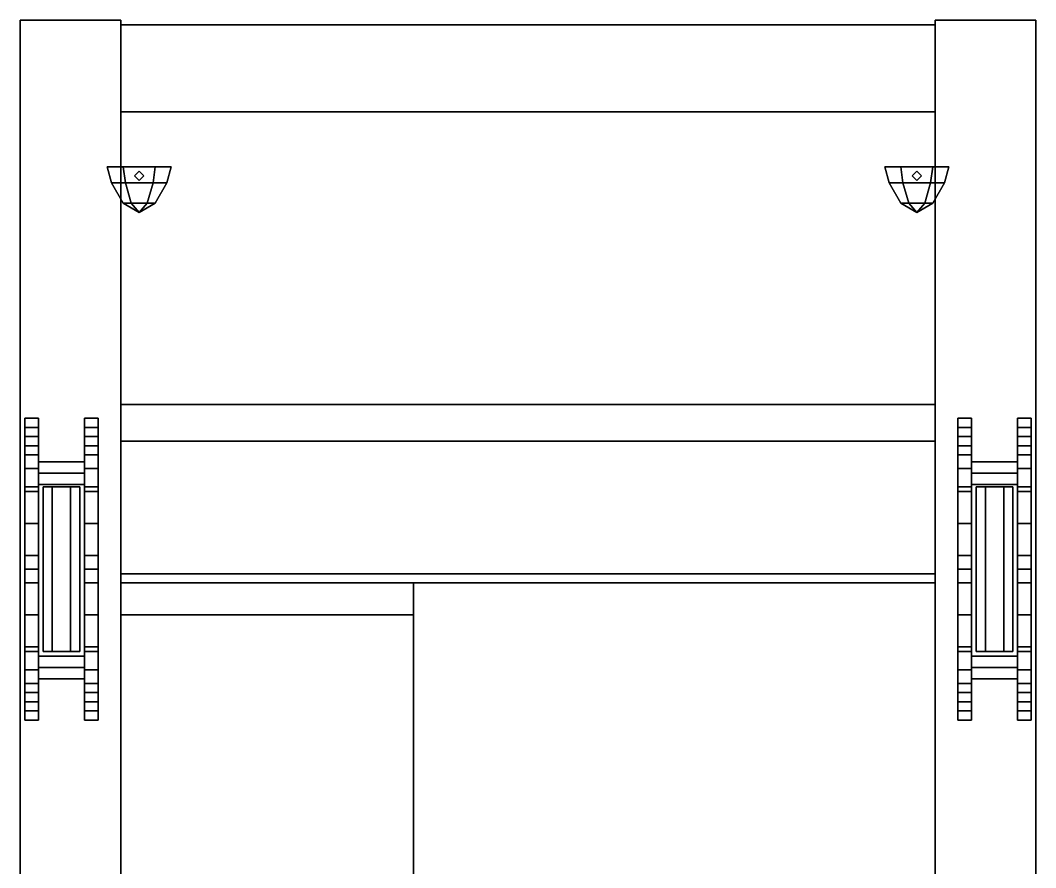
# Model space of a CAD drawing. Extents: x -1.11 to 1.11, y -1.84 to 1.89.
# Drawn here: x -1.11 to 1.11, y 0.037 to 1.89 of the extents above; entities that cross this region are included whole.
import ezdxf

# ---------------------------------------------------------------- set-up
doc = ezdxf.new("R2010")
doc.units = 0
doc.layers.get('0').update_dxf_attribs({"linetype": 'CONTINUOUS'})
doc.layers.add('BOGIE', color=5, linetype='CONTINUOUS')

msp = doc.modelspace()

# ---------------------------------------------------------------- linework, layer by layer
for points in [[(-1.11, 1.89, 1.02), (-1.11, 1.89, 1), (-1.11, -1.65, 0.88), (-1.11, -1.65, 0.9)], [(-0.89, 1.89, 1.02), (-0.89, 1.89, 1), (-1.11, 1.89, 1), (-1.11, 1.89, 1.02)], [(-0.89, -1.65, 0.9), (-0.89, 1.89, 1.02), (-1.11, 1.89, 1.02), (-1.11, -1.65, 0.9)], [(-1.11, -1.65, 0.88), (-1.11, 1.89, 1), (-0.89, 1.89, 1), (-0.89, -1.65, 0.88)], [(-0.89, 0.9819, 0.9692), (-0.89, 1.89, 1), (-0.89, 1.89, 1.02), (-0.89, 0.415, 0.97)], [(0.89, -1.65, 0.88), (0.89, 1.89, 1), (1.11, 1.89, 1), (1.11, -1.65, 0.88)], [(0.89, 1.89, 1.02), (0.89, 1.89, 1), (0.89, 0.9819, 0.9692), (0.89, 0.415, 0.97)], [(1.11, -1.65, 0.9), (1.11, 1.89, 1.02), (0.89, 1.89, 1.02), (0.89, -1.65, 0.9)], [(1.11, 1.89, 1.02), (1.11, 1.89, 1), (0.89, 1.89, 1), (0.89, 1.89, 1.02)], [(1.11, -1.65, 0.88), (1.11, 1.89, 1), (1.11, 1.89, 1.02), (1.11, -1.65, 0.9)], [(-0.89, 1.88, 0.91), (-0.89, 1.69, 0.42), (-0.89, 1.05, 0.32), (-0.89, 0.97, 0.97)], [(0.89, 1.88, 0.91), (0.89, 1.69, 0.42), (-0.89, 1.69, 0.42), (-0.89, 1.88, 0.91)], [(0.89, 0.97, 0.97), (0.89, 1.88, 0.91), (-0.89, 1.88, 0.91), (-0.89, 0.97, 0.97)], [(0.89, 1.05, 0.32), (0.89, 1.69, 0.42), (0.89, 1.88, 0.91), (0.89, 0.97, 0.97)], [(-0.89, 1.05, 0.32), (-0.89, 1.69, 0.42), (0.89, 1.69, 0.42), (0.89, 1.05, 0.32)], [(-0.9106, 1.535, 1.08), (-0.92, 1.57, 1.08), (-0.885, 1.57, 1.0194), (-0.8803, 1.535, 1.0275)], [(-0.8803, 1.535, 1.1325), (-0.885, 1.57, 1.1406), (-0.92, 1.57, 1.08), (-0.9106, 1.535, 1.08)], [(-0.815, 1.57, 1.1406), (-0.78, 1.57, 1.08), (-0.92, 1.57, 1.08), (-0.885, 1.57, 1.1406)], [(-0.78, 1.57, 1.08), (-0.815, 1.57, 1.0194), (-0.885, 1.57, 1.0194), (-0.92, 1.57, 1.08)], [(-0.8803, 1.535, 1.0275), (-0.885, 1.57, 1.0194), (-0.815, 1.57, 1.0194), (-0.8197, 1.535, 1.0275)], [(-0.8197, 1.535, 1.1325), (-0.815, 1.57, 1.1406), (-0.885, 1.57, 1.1406), (-0.8803, 1.535, 1.1325)], [(-0.85, 1.56, 0.93), (-0.86, 1.55, 0.93), (-0.86, 1.55, 1.03), (-0.85, 1.56, 1.03)], [(-0.84, 1.55, 0.93), (-0.85, 1.56, 0.93), (-0.85, 1.56, 1.03), (-0.84, 1.55, 1.03)], [(-0.8197, 1.535, 1.0275), (-0.815, 1.57, 1.0194), (-0.78, 1.57, 1.08), (-0.7894, 1.535, 1.08)], [(-0.7894, 1.535, 1.08), (-0.78, 1.57, 1.08), (-0.815, 1.57, 1.1406), (-0.8197, 1.535, 1.1325)], [(0.885, 1.57, 1.1406), (0.92, 1.57, 1.08), (0.78, 1.57, 1.08), (0.815, 1.57, 1.1406)], [(0.8197, 1.535, 1.1325), (0.815, 1.57, 1.1406), (0.78, 1.57, 1.08), (0.7894, 1.535, 1.08)], [(0.92, 1.57, 1.08), (0.885, 1.57, 1.0194), (0.815, 1.57, 1.0194), (0.78, 1.57, 1.08)], [(0.7894, 1.535, 1.08), (0.78, 1.57, 1.08), (0.815, 1.57, 1.0194), (0.8197, 1.535, 1.0275)], [(0.8803, 1.535, 1.1325), (0.885, 1.57, 1.1406), (0.815, 1.57, 1.1406), (0.8197, 1.535, 1.1325)], [(0.8197, 1.535, 1.0275), (0.815, 1.57, 1.0194), (0.885, 1.57, 1.0194), (0.8803, 1.535, 1.0275)], [(0.85, 1.56, 0.93), (0.84, 1.55, 0.93), (0.84, 1.55, 1.03), (0.85, 1.56, 1.03)], [(0.86, 1.55, 0.93), (0.85, 1.56, 0.93), (0.85, 1.56, 1.03), (0.86, 1.55, 1.03)], [(0.9106, 1.535, 1.08), (0.92, 1.57, 1.08), (0.885, 1.57, 1.1406), (0.8803, 1.535, 1.1325)], [(0.8803, 1.535, 1.0275), (0.885, 1.57, 1.0194), (0.92, 1.57, 1.08), (0.9106, 1.535, 1.08)], [(-0.885, 1.49, 1.08), (-0.9106, 1.535, 1.08), (-0.8803, 1.535, 1.0275), (-0.8675, 1.49, 1.0497)], [(-0.8675, 1.49, 1.1103), (-0.8803, 1.535, 1.1325), (-0.9106, 1.535, 1.08), (-0.885, 1.49, 1.08)], [(-0.8675, 1.49, 1.0497), (-0.8803, 1.535, 1.0275), (-0.8197, 1.535, 1.0275), (-0.8325, 1.49, 1.0497)], [(-0.8325, 1.49, 1.1103), (-0.8197, 1.535, 1.1325), (-0.8803, 1.535, 1.1325), (-0.8675, 1.49, 1.1103)], [(-0.86, 1.55, 0.93), (-0.85, 1.54, 0.93), (-0.85, 1.54, 1.03), (-0.86, 1.55, 1.03)], [(-0.85, 1.54, 0.93), (-0.84, 1.55, 0.93), (-0.84, 1.55, 1.03), (-0.85, 1.54, 1.03)], [(-0.8325, 1.49, 1.0497), (-0.8197, 1.535, 1.0275), (-0.7894, 1.535, 1.08), (-0.815, 1.49, 1.08)], [(-0.815, 1.49, 1.08), (-0.7894, 1.535, 1.08), (-0.8197, 1.535, 1.1325), (-0.8325, 1.49, 1.1103)], [(0.815, 1.49, 1.08), (0.7894, 1.535, 1.08), (0.8197, 1.535, 1.0275), (0.8325, 1.49, 1.0497)], [(0.8325, 1.49, 1.1103), (0.8197, 1.535, 1.1325), (0.7894, 1.535, 1.08), (0.815, 1.49, 1.08)], [(0.8325, 1.49, 1.0497), (0.8197, 1.535, 1.0275), (0.8803, 1.535, 1.0275), (0.8675, 1.49, 1.0497)], [(0.8675, 1.49, 1.1103), (0.8803, 1.535, 1.1325), (0.8197, 1.535, 1.1325), (0.8325, 1.49, 1.1103)], [(0.84, 1.55, 0.93), (0.85, 1.54, 0.93), (0.85, 1.54, 1.03), (0.84, 1.55, 1.03)], [(0.85, 1.54, 0.93), (0.86, 1.55, 0.93), (0.86, 1.55, 1.03), (0.85, 1.54, 1.03)], [(0.8675, 1.49, 1.0497), (0.8803, 1.535, 1.0275), (0.9106, 1.535, 1.08), (0.885, 1.49, 1.08)], [(0.885, 1.49, 1.08), (0.9106, 1.535, 1.08), (0.8803, 1.535, 1.1325), (0.8675, 1.49, 1.1103)], [(-0.85, 1.47, 1.08), (-0.885, 1.49, 1.08), (-0.8675, 1.49, 1.0497), (-0.85, 1.47, 1.08)], [(-0.85, 1.47, 1.08), (-0.8675, 1.49, 1.1103), (-0.885, 1.49, 1.08), (-0.85, 1.47, 1.08)], [(-0.85, 1.47, 1.08), (-0.8675, 1.49, 1.0497), (-0.8325, 1.49, 1.0497), (-0.85, 1.47, 1.08)], [(-0.85, 1.47, 1.08), (-0.8325, 1.49, 1.1103), (-0.8675, 1.49, 1.1103), (-0.85, 1.47, 1.08)], [(-0.85, 1.47, 1.08), (-0.8325, 1.49, 1.0497), (-0.815, 1.49, 1.08), (-0.85, 1.47, 1.08)], [(-0.85, 1.47, 1.08), (-0.815, 1.49, 1.08), (-0.8325, 1.49, 1.1103), (-0.85, 1.47, 1.08)], [(0.85, 1.47, 1.08), (0.815, 1.49, 1.08), (0.8325, 1.49, 1.0497), (0.85, 1.47, 1.08)], [(0.85, 1.47, 1.08), (0.8325, 1.49, 1.1103), (0.815, 1.49, 1.08), (0.85, 1.47, 1.08)], [(0.85, 1.47, 1.08), (0.8325, 1.49, 1.0497), (0.8675, 1.49, 1.0497), (0.85, 1.47, 1.08)], [(0.85, 1.47, 1.08), (0.8675, 1.49, 1.1103), (0.8325, 1.49, 1.1103), (0.85, 1.47, 1.08)], [(0.85, 1.47, 1.08), (0.8675, 1.49, 1.0497), (0.885, 1.49, 1.08), (0.85, 1.47, 1.08)], [(0.85, 1.47, 1.08), (0.885, 1.49, 1.08), (0.8675, 1.49, 1.1103), (0.85, 1.47, 1.08)], [(0.89, 1.05, 0.32), (0.89, -1, 0.32), (-0.89, -1, 0.32), (-0.89, 1.05, 0.32)], [(-0.89, 1.05, 0.32), (-0.89, -1, 0.32), (-0.89, -1.49, 0.97), (-0.89, 0.97, 0.97)], [(0.89, -1.49, 0.97), (0.89, -1, 0.32), (0.89, 1.05, 0.32), (0.89, 0.97, 0.97)], [(-0.89, 0.97, 0.97), (-0.89, 0.68, 0.97), (0.89, 0.68, 0.97), (0.89, 0.97, 0.97)], [(-0.89, 0.68, 0.97), (-0.89, -1.42, 0.97), (-0.89, -0.6, 1.04), (-0.89, 0.66, 1.04)], [(0.89, 0.66, 1.04), (0.89, 0.68, 0.97), (-0.89, 0.68, 0.97), (-0.89, 0.66, 1.04)], [(0.89, -0.6, 1.04), (0.89, -1.42, 0.97), (0.89, 0.68, 0.97), (0.89, 0.66, 1.04)], [(-0.25, 0.59, 1.24), (-0.25, 0.66, 1.04), (-0.89, 0.66, 1.04), (-0.89, 0.59, 1.24)], [(-0.89, 0.66, 1.04), (-0.89, 0, 1.04), (-0.89, 0, 1.24), (-0.89, 0.59, 1.24)], [(-0.25, 0.66, 1.04), (-0.25, 0, 1.04), (0.89, -0.6, 1.04), (0.89, 0.66, 1.04)], [(-0.25, 0, 1.24), (-0.25, 0, 1.04), (-0.25, 0.66, 1.04), (-0.25, 0.59, 1.24)], [(-0.89, 0.59, 1.24), (-0.89, 0, 1.24), (-0.25, 0, 1.24), (-0.25, 0.59, 1.24)]]:
    msp.add_3dface(points)
at = {"layer": 'BOGIE'}
for points in [[(-1.1, 1.02, 0.2), (-1.1, 0.98, 0.17), (-1.1, 1, 0.29), (-1.1, 1.02, 0.23)], [(-1.1, 1.02, 0.23), (-1.1, 1, 0.29), (-1.07, 1, 0.29), (-1.07, 1.02, 0.23)], [(-1.07, 1.02, 0.2), (-1.07, 0.98, 0.17), (-1.1, 0.98, 0.17), (-1.1, 1.02, 0.2)], [(-1.07, 1.02, 0.23), (-1.07, 1.02, 0.2), (-1.1, 1.02, 0.2), (-1.1, 1.02, 0.23)], [(-1.1, 0.98, 0.17), (-1.1, 0.69, 0.2), (-1.1, 0.69, 0.29), (-1.1, 1, 0.29)], [(-1.1, 1, 0.29), (-1.1, 0.72, 0.29), (-1.1, 0.79, 0.33), (-1.1, 0.96, 0.43)], [(-1.07, 0.96, 0.43), (-1.07, 1, 0.29), (-1.1, 1, 0.29), (-1.1, 0.96, 0.43)], [(-1.07, 1, 0.29), (-1.07, 0.98, 0.17), (-1.07, 1.02, 0.2), (-1.07, 1.02, 0.23)], [(-1.07, 0.69, 0.29), (-1.07, 0.69, 0.2), (-1.07, 0.98, 0.17), (-1.07, 1, 0.29)], [(-1.07, 0.79, 0.33), (-1.07, 0.72, 0.29), (-1.07, 1, 0.29), (-1.07, 0.96, 0.43)], [(-0.97, 1.02, 0.2), (-0.97, 0.98, 0.17), (-0.97, 1, 0.29), (-0.97, 1.02, 0.23)], [(-0.97, 1.02, 0.23), (-0.97, 1, 0.29), (-0.94, 1, 0.29), (-0.94, 1.02, 0.23)], [(-0.94, 1.02, 0.2), (-0.94, 0.98, 0.17), (-0.97, 0.98, 0.17), (-0.97, 1.02, 0.2)], [(-0.94, 1.02, 0.23), (-0.94, 1.02, 0.2), (-0.97, 1.02, 0.2), (-0.97, 1.02, 0.23)], [(-0.97, 0.98, 0.17), (-0.97, 0.69, 0.2), (-0.97, 0.69, 0.29), (-0.97, 1, 0.29)], [(-0.97, 1, 0.29), (-0.97, 0.72, 0.29), (-0.97, 0.79, 0.33), (-0.97, 0.96, 0.43)], [(-0.94, 0.96, 0.43), (-0.94, 1, 0.29), (-0.97, 1, 0.29), (-0.97, 0.96, 0.43)], [(-0.94, 1, 0.29), (-0.94, 0.98, 0.17), (-0.94, 1.02, 0.2), (-0.94, 1.02, 0.23)], [(-0.94, 0.69, 0.29), (-0.94, 0.69, 0.2), (-0.94, 0.98, 0.17), (-0.94, 1, 0.29)], [(-0.94, 0.79, 0.33), (-0.94, 0.72, 0.29), (-0.94, 1, 0.29), (-0.94, 0.96, 0.43)], [(0.94, 1.02, 0.23), (0.94, 1, 0.29), (0.97, 1, 0.29), (0.97, 1.02, 0.23)], [(0.94, 1.02, 0.2), (0.94, 0.98, 0.17), (0.94, 1, 0.29), (0.94, 1.02, 0.23)], [(0.97, 1.02, 0.23), (0.97, 1.02, 0.2), (0.94, 1.02, 0.2), (0.94, 1.02, 0.23)], [(0.97, 1.02, 0.2), (0.97, 0.98, 0.17), (0.94, 0.98, 0.17), (0.94, 1.02, 0.2)], [(0.94, 0.98, 0.17), (0.94, 0.69, 0.2), (0.94, 0.69, 0.29), (0.94, 1, 0.29)], [(0.97, 0.96, 0.43), (0.97, 1, 0.29), (0.94, 1, 0.29), (0.94, 0.96, 0.43)], [(0.94, 1, 0.29), (0.94, 0.72, 0.29), (0.94, 0.79, 0.33), (0.94, 0.96, 0.43)], [(0.97, 1, 0.29), (0.97, 0.98, 0.17), (0.97, 1.02, 0.2), (0.97, 1.02, 0.23)], [(0.97, 0.69, 0.29), (0.97, 0.69, 0.2), (0.97, 0.98, 0.17), (0.97, 1, 0.29)], [(0.97, 0.79, 0.33), (0.97, 0.72, 0.29), (0.97, 1, 0.29), (0.97, 0.96, 0.43)], [(1.07, 1.02, 0.23), (1.07, 1, 0.29), (1.1, 1, 0.29), (1.1, 1.02, 0.23)], [(1.07, 1.02, 0.2), (1.07, 0.98, 0.17), (1.07, 1, 0.29), (1.07, 1.02, 0.23)], [(1.1, 1.02, 0.23), (1.1, 1.02, 0.2), (1.07, 1.02, 0.2), (1.07, 1.02, 0.23)], [(1.1, 1.02, 0.2), (1.1, 0.98, 0.17), (1.07, 0.98, 0.17), (1.07, 1.02, 0.2)], [(1.07, 0.98, 0.17), (1.07, 0.69, 0.2), (1.07, 0.69, 0.29), (1.07, 1, 0.29)], [(1.1, 0.96, 0.43), (1.1, 1, 0.29), (1.07, 1, 0.29), (1.07, 0.96, 0.43)], [(1.07, 1, 0.29), (1.07, 0.72, 0.29), (1.07, 0.79, 0.33), (1.07, 0.96, 0.43)], [(1.1, 1, 0.29), (1.1, 0.98, 0.17), (1.1, 1.02, 0.2), (1.1, 1.02, 0.23)], [(1.1, 0.69, 0.29), (1.1, 0.69, 0.2), (1.1, 0.98, 0.17), (1.1, 1, 0.29)], [(1.1, 0.79, 0.33), (1.1, 0.72, 0.29), (1.1, 1, 0.29), (1.1, 0.96, 0.43)], [(-1.07, 0.98, 0.17), (-1.07, 0.69, 0.2), (-1.1, 0.69, 0.2), (-1.1, 0.98, 0.17)], [(-0.94, 0.98, 0.17), (-0.94, 0.69, 0.2), (-0.97, 0.69, 0.2), (-0.97, 0.98, 0.17)], [(0.97, 0.98, 0.17), (0.97, 0.69, 0.2), (0.94, 0.69, 0.2), (0.94, 0.98, 0.17)], [(1.1, 0.98, 0.17), (1.1, 0.69, 0.2), (1.07, 0.69, 0.2), (1.07, 0.98, 0.17)], [(-1.1, 0.96, 0.43), (-1.1, 0.79, 0.33), (-1.1, 0.86, 0.41), (-1.1, 0.94, 0.49)], [(-1.07, 0.94, 0.49), (-1.07, 0.96, 0.43), (-1.1, 0.96, 0.43), (-1.1, 0.94, 0.49)], [(-1.07, 0.86, 0.41), (-1.07, 0.79, 0.33), (-1.07, 0.96, 0.43), (-1.07, 0.94, 0.49)], [(-0.97, 0.96, 0.43), (-0.97, 0.79, 0.33), (-0.97, 0.86, 0.41), (-0.97, 0.94, 0.49)], [(-0.94, 0.94, 0.49), (-0.94, 0.96, 0.43), (-0.97, 0.96, 0.43), (-0.97, 0.94, 0.49)], [(-0.94, 0.86, 0.41), (-0.94, 0.79, 0.33), (-0.94, 0.96, 0.43), (-0.94, 0.94, 0.49)], [(0.97, 0.94, 0.49), (0.97, 0.96, 0.43), (0.94, 0.96, 0.43), (0.94, 0.94, 0.49)], [(0.94, 0.96, 0.43), (0.94, 0.79, 0.33), (0.94, 0.86, 0.41), (0.94, 0.94, 0.49)], [(0.97, 0.86, 0.41), (0.97, 0.79, 0.33), (0.97, 0.96, 0.43), (0.97, 0.94, 0.49)], [(1.1, 0.94, 0.49), (1.1, 0.96, 0.43), (1.07, 0.96, 0.43), (1.07, 0.94, 0.49)], [(1.07, 0.96, 0.43), (1.07, 0.79, 0.33), (1.07, 0.86, 0.41), (1.07, 0.94, 0.49)], [(1.1, 0.86, 0.41), (1.1, 0.79, 0.33), (1.1, 0.96, 0.43), (1.1, 0.94, 0.49)], [(-1.1, 0.94, 0.49), (-1.1, 0.86, 0.41), (-1.1, 0.87, 0.49), (-1.1, 0.91, 0.51)], [(-1.07, 0.91, 0.51), (-1.07, 0.94, 0.49), (-1.1, 0.94, 0.49), (-1.1, 0.91, 0.51)], [(-1.07, 0.87, 0.49), (-1.07, 0.86, 0.41), (-1.07, 0.94, 0.49), (-1.07, 0.91, 0.51)], [(-0.97, 0.94, 0.49), (-0.97, 0.86, 0.41), (-0.97, 0.87, 0.49), (-0.97, 0.91, 0.51)], [(-0.94, 0.91, 0.51), (-0.94, 0.94, 0.49), (-0.97, 0.94, 0.49), (-0.97, 0.91, 0.51)], [(-0.94, 0.87, 0.49), (-0.94, 0.86, 0.41), (-0.94, 0.94, 0.49), (-0.94, 0.91, 0.51)], [(0.94, 0.94, 0.49), (0.94, 0.86, 0.41), (0.94, 0.87, 0.49), (0.94, 0.91, 0.51)], [(0.97, 0.91, 0.51), (0.97, 0.94, 0.49), (0.94, 0.94, 0.49), (0.94, 0.91, 0.51)], [(0.97, 0.87, 0.49), (0.97, 0.86, 0.41), (0.97, 0.94, 0.49), (0.97, 0.91, 0.51)], [(1.07, 0.94, 0.49), (1.07, 0.86, 0.41), (1.07, 0.87, 0.49), (1.07, 0.91, 0.51)], [(1.1, 0.91, 0.51), (1.1, 0.94, 0.49), (1.07, 0.94, 0.49), (1.07, 0.91, 0.51)], [(1.1, 0.87, 0.49), (1.1, 0.86, 0.41), (1.1, 0.94, 0.49), (1.1, 0.91, 0.51)], [(-1.07, 0.9, 0.45), (-1.07, 0.925, 0.475), (-0.97, 0.925, 0.475), (-0.97, 0.9, 0.45)], [(-1.07, 0.925, 0.475), (-1.07, 0.9, 0.5), (-0.97, 0.9, 0.5), (-0.97, 0.925, 0.475)], [(0.97, 0.925, 0.475), (0.97, 0.9, 0.5), (1.07, 0.9, 0.5), (1.07, 0.925, 0.475)], [(0.97, 0.9, 0.45), (0.97, 0.925, 0.475), (1.07, 0.925, 0.475), (1.07, 0.9, 0.45)], [(-1.1, 0.91, 0.51), (-1.1, 0.87, 0.49), (-1.07, 0.87, 0.49), (-1.07, 0.91, 0.51)], [(-1.07, 0.875, 0.475), (-1.07, 0.9, 0.45), (-0.97, 0.9, 0.45), (-0.97, 0.875, 0.475)], [(-1.07, 0.9, 0.5), (-1.07, 0.875, 0.475), (-0.97, 0.875, 0.475), (-0.97, 0.9, 0.5)], [(-0.97, 0.91, 0.51), (-0.97, 0.87, 0.49), (-0.94, 0.87, 0.49), (-0.94, 0.91, 0.51)], [(0.94, 0.91, 0.51), (0.94, 0.87, 0.49), (0.97, 0.87, 0.49), (0.97, 0.91, 0.51)], [(0.97, 0.9, 0.5), (0.97, 0.875, 0.475), (1.07, 0.875, 0.475), (1.07, 0.9, 0.5)], [(0.97, 0.875, 0.475), (0.97, 0.9, 0.45), (1.07, 0.9, 0.45), (1.07, 0.875, 0.475)], [(1.07, 0.91, 0.51), (1.07, 0.87, 0.49), (1.1, 0.87, 0.49), (1.1, 0.91, 0.51)], [(-1.1, 0.87, 0.49), (-1.1, 0.86, 0.41), (-1.07, 0.86, 0.41), (-1.07, 0.87, 0.49)], [(-1.06, 0.87, 0.47), (-0.98, 0.87, 0.47), (-1, 0.87, 0.4354), (-1.04, 0.87, 0.4354)], [(-1.04, 0.51, 0.4354), (-1.06, 0.51, 0.47), (-1.06, 0.87, 0.47), (-1.04, 0.87, 0.4354)], [(-1.04, 0.87, 0.5046), (-1, 0.87, 0.5046), (-0.98, 0.87, 0.47), (-1.06, 0.87, 0.47)], [(-1.06, 0.51, 0.47), (-1.04, 0.51, 0.5046), (-1.04, 0.87, 0.5046), (-1.06, 0.87, 0.47)], [(-1, 0.51, 0.4354), (-1.04, 0.51, 0.4354), (-1.04, 0.87, 0.4354), (-1, 0.87, 0.4354)], [(-1.04, 0.51, 0.5046), (-1, 0.51, 0.5046), (-1, 0.87, 0.5046), (-1.04, 0.87, 0.5046)], [(-0.98, 0.51, 0.47), (-1, 0.51, 0.4354), (-1, 0.87, 0.4354), (-0.98, 0.87, 0.47)], [(-1, 0.51, 0.5046), (-0.98, 0.51, 0.47), (-0.98, 0.87, 0.47), (-1, 0.87, 0.5046)], [(-0.97, 0.87, 0.49), (-0.97, 0.86, 0.41), (-0.94, 0.86, 0.41), (-0.94, 0.87, 0.49)], [(0.94, 0.87, 0.49), (0.94, 0.86, 0.41), (0.97, 0.86, 0.41), (0.97, 0.87, 0.49)], [(1, 0.51, 0.4354), (0.98, 0.51, 0.47), (0.98, 0.87, 0.47), (1, 0.87, 0.4354)], [(0.98, 0.87, 0.47), (1.06, 0.87, 0.47), (1.04, 0.87, 0.4354), (1, 0.87, 0.4354)], [(0.98, 0.51, 0.47), (1, 0.51, 0.5046), (1, 0.87, 0.5046), (0.98, 0.87, 0.47)], [(1, 0.87, 0.5046), (1.04, 0.87, 0.5046), (1.06, 0.87, 0.47), (0.98, 0.87, 0.47)], [(1.04, 0.51, 0.4354), (1, 0.51, 0.4354), (1, 0.87, 0.4354), (1.04, 0.87, 0.4354)], [(1, 0.51, 0.5046), (1.04, 0.51, 0.5046), (1.04, 0.87, 0.5046), (1, 0.87, 0.5046)], [(1.06, 0.51, 0.47), (1.04, 0.51, 0.4354), (1.04, 0.87, 0.4354), (1.06, 0.87, 0.47)], [(1.04, 0.51, 0.5046), (1.06, 0.51, 0.47), (1.06, 0.87, 0.47), (1.04, 0.87, 0.5046)], [(1.07, 0.87, 0.49), (1.07, 0.86, 0.41), (1.1, 0.86, 0.41), (1.1, 0.87, 0.49)], [(-1.1, 0.86, 0.41), (-1.1, 0.79, 0.33), (-1.07, 0.79, 0.33), (-1.07, 0.86, 0.41)], [(-0.97, 0.86, 0.41), (-0.97, 0.79, 0.33), (-0.94, 0.79, 0.33), (-0.94, 0.86, 0.41)], [(0.94, 0.86, 0.41), (0.94, 0.79, 0.33), (0.97, 0.79, 0.33), (0.97, 0.86, 0.41)], [(1.07, 0.86, 0.41), (1.07, 0.79, 0.33), (1.1, 0.79, 0.33), (1.1, 0.86, 0.41)], [(-1.1, 0.79, 0.33), (-1.1, 0.72, 0.29), (-1.07, 0.72, 0.29), (-1.07, 0.79, 0.33)], [(-0.97, 0.79, 0.33), (-0.97, 0.72, 0.29), (-0.94, 0.72, 0.29), (-0.94, 0.79, 0.33)], [(0.94, 0.79, 0.33), (0.94, 0.72, 0.29), (0.97, 0.72, 0.29), (0.97, 0.79, 0.33)], [(1.07, 0.79, 0.33), (1.07, 0.72, 0.29), (1.1, 0.72, 0.29), (1.1, 0.79, 0.33)], [(-1.1, 0.72, 0.29), (-1.1, 0.66, 0.29), (-1.07, 0.66, 0.29), (-1.07, 0.72, 0.29)], [(-0.97, 0.72, 0.29), (-0.97, 0.66, 0.29), (-0.94, 0.66, 0.29), (-0.94, 0.72, 0.29)], [(0.94, 0.72, 0.29), (0.94, 0.66, 0.29), (0.97, 0.66, 0.29), (0.97, 0.72, 0.29)], [(1.07, 0.72, 0.29), (1.07, 0.66, 0.29), (1.1, 0.66, 0.29), (1.1, 0.72, 0.29)], [(-1.1, 0.69, 0.29), (-1.1, 0.69, 0.2), (-1.1, 0.4, 0.17), (-1.1, 0.38, 0.29)], [(-1.1, 0.4, 0.17), (-1.1, 0.69, 0.2), (-1.07, 0.69, 0.2), (-1.07, 0.4, 0.17)], [(-1.07, 0.4, 0.17), (-1.07, 0.69, 0.2), (-1.07, 0.69, 0.29), (-1.07, 0.38, 0.29)], [(-0.97, 0.69, 0.29), (-0.97, 0.69, 0.2), (-0.97, 0.4, 0.17), (-0.97, 0.38, 0.29)], [(-0.97, 0.4, 0.17), (-0.97, 0.69, 0.2), (-0.94, 0.69, 0.2), (-0.94, 0.4, 0.17)], [(-0.94, 0.4, 0.17), (-0.94, 0.69, 0.2), (-0.94, 0.69, 0.29), (-0.94, 0.38, 0.29)], [(0.94, 0.69, 0.29), (0.94, 0.69, 0.2), (0.94, 0.4, 0.17), (0.94, 0.38, 0.29)], [(0.94, 0.4, 0.17), (0.94, 0.69, 0.2), (0.97, 0.69, 0.2), (0.97, 0.4, 0.17)], [(0.97, 0.4, 0.17), (0.97, 0.69, 0.2), (0.97, 0.69, 0.29), (0.97, 0.38, 0.29)], [(1.07, 0.69, 0.29), (1.07, 0.69, 0.2), (1.07, 0.4, 0.17), (1.07, 0.38, 0.29)], [(1.07, 0.4, 0.17), (1.07, 0.69, 0.2), (1.1, 0.69, 0.2), (1.1, 0.4, 0.17)], [(1.1, 0.4, 0.17), (1.1, 0.69, 0.2), (1.1, 0.69, 0.29), (1.1, 0.38, 0.29)], [(-1.1, 0.59, 0.33), (-1.1, 0.66, 0.29), (-1.1, 0.38, 0.29), (-1.1, 0.42, 0.43)], [(-1.07, 0.59, 0.33), (-1.07, 0.66, 0.29), (-1.1, 0.66, 0.29), (-1.1, 0.59, 0.33)], [(-1.07, 0.38, 0.29), (-1.07, 0.66, 0.29), (-1.07, 0.59, 0.33), (-1.07, 0.42, 0.43)], [(-0.97, 0.59, 0.33), (-0.97, 0.66, 0.29), (-0.97, 0.38, 0.29), (-0.97, 0.42, 0.43)], [(-0.94, 0.59, 0.33), (-0.94, 0.66, 0.29), (-0.97, 0.66, 0.29), (-0.97, 0.59, 0.33)], [(-0.94, 0.38, 0.29), (-0.94, 0.66, 0.29), (-0.94, 0.59, 0.33), (-0.94, 0.42, 0.43)], [(0.97, 0.59, 0.33), (0.97, 0.66, 0.29), (0.94, 0.66, 0.29), (0.94, 0.59, 0.33)], [(0.94, 0.59, 0.33), (0.94, 0.66, 0.29), (0.94, 0.38, 0.29), (0.94, 0.42, 0.43)], [(0.97, 0.38, 0.29), (0.97, 0.66, 0.29), (0.97, 0.59, 0.33), (0.97, 0.42, 0.43)], [(1.1, 0.59, 0.33), (1.1, 0.66, 0.29), (1.07, 0.66, 0.29), (1.07, 0.59, 0.33)], [(1.07, 0.59, 0.33), (1.07, 0.66, 0.29), (1.07, 0.38, 0.29), (1.07, 0.42, 0.43)], [(1.1, 0.38, 0.29), (1.1, 0.66, 0.29), (1.1, 0.59, 0.33), (1.1, 0.42, 0.43)], [(-1.1, 0.52, 0.41), (-1.1, 0.59, 0.33), (-1.1, 0.42, 0.43), (-1.1, 0.44, 0.49)], [(-1.07, 0.52, 0.41), (-1.07, 0.59, 0.33), (-1.1, 0.59, 0.33), (-1.1, 0.52, 0.41)], [(-1.07, 0.42, 0.43), (-1.07, 0.59, 0.33), (-1.07, 0.52, 0.41), (-1.07, 0.44, 0.49)], [(-0.97, 0.52, 0.41), (-0.97, 0.59, 0.33), (-0.97, 0.42, 0.43), (-0.97, 0.44, 0.49)], [(-0.94, 0.52, 0.41), (-0.94, 0.59, 0.33), (-0.97, 0.59, 0.33), (-0.97, 0.52, 0.41)], [(-0.94, 0.42, 0.43), (-0.94, 0.59, 0.33), (-0.94, 0.52, 0.41), (-0.94, 0.44, 0.49)], [(0.94, 0.52, 0.41), (0.94, 0.59, 0.33), (0.94, 0.42, 0.43), (0.94, 0.44, 0.49)], [(0.97, 0.52, 0.41), (0.97, 0.59, 0.33), (0.94, 0.59, 0.33), (0.94, 0.52, 0.41)], [(0.97, 0.42, 0.43), (0.97, 0.59, 0.33), (0.97, 0.52, 0.41), (0.97, 0.44, 0.49)], [(1.07, 0.52, 0.41), (1.07, 0.59, 0.33), (1.07, 0.42, 0.43), (1.07, 0.44, 0.49)], [(1.1, 0.52, 0.41), (1.1, 0.59, 0.33), (1.07, 0.59, 0.33), (1.07, 0.52, 0.41)], [(1.1, 0.42, 0.43), (1.1, 0.59, 0.33), (1.1, 0.52, 0.41), (1.1, 0.44, 0.49)], [(-1.07, 0.51, 0.49), (-1.07, 0.52, 0.41), (-1.1, 0.52, 0.41), (-1.1, 0.51, 0.49)], [(-1.1, 0.51, 0.49), (-1.1, 0.52, 0.41), (-1.1, 0.44, 0.49), (-1.1, 0.47, 0.51)], [(-1.07, 0.44, 0.49), (-1.07, 0.52, 0.41), (-1.07, 0.51, 0.49), (-1.07, 0.47, 0.51)], [(-0.94, 0.51, 0.49), (-0.94, 0.52, 0.41), (-0.97, 0.52, 0.41), (-0.97, 0.51, 0.49)], [(-0.97, 0.51, 0.49), (-0.97, 0.52, 0.41), (-0.97, 0.44, 0.49), (-0.97, 0.47, 0.51)], [(-0.94, 0.44, 0.49), (-0.94, 0.52, 0.41), (-0.94, 0.51, 0.49), (-0.94, 0.47, 0.51)], [(0.94, 0.51, 0.49), (0.94, 0.52, 0.41), (0.94, 0.44, 0.49), (0.94, 0.47, 0.51)], [(0.97, 0.51, 0.49), (0.97, 0.52, 0.41), (0.94, 0.52, 0.41), (0.94, 0.51, 0.49)], [(0.97, 0.44, 0.49), (0.97, 0.52, 0.41), (0.97, 0.51, 0.49), (0.97, 0.47, 0.51)], [(1.07, 0.51, 0.49), (1.07, 0.52, 0.41), (1.07, 0.44, 0.49), (1.07, 0.47, 0.51)], [(1.1, 0.51, 0.49), (1.1, 0.52, 0.41), (1.07, 0.52, 0.41), (1.07, 0.51, 0.49)], [(1.1, 0.44, 0.49), (1.1, 0.52, 0.41), (1.1, 0.51, 0.49), (1.1, 0.47, 0.51)], [(-1.07, 0.47, 0.51), (-1.07, 0.51, 0.49), (-1.1, 0.51, 0.49), (-1.1, 0.47, 0.51)], [(-1.07, 0.475, 0.45), (-1.07, 0.5, 0.475), (-0.97, 0.5, 0.475), (-0.97, 0.475, 0.45)], [(-1.07, 0.5, 0.475), (-1.07, 0.475, 0.5), (-0.97, 0.475, 0.5), (-0.97, 0.5, 0.475)], [(-1.04, 0.51, 0.4354), (-1, 0.51, 0.4354), (-0.98, 0.51, 0.47), (-1.06, 0.51, 0.47)], [(-1.06, 0.51, 0.47), (-0.98, 0.51, 0.47), (-1, 0.51, 0.5046), (-1.04, 0.51, 0.5046)], [(-0.94, 0.47, 0.51), (-0.94, 0.51, 0.49), (-0.97, 0.51, 0.49), (-0.97, 0.47, 0.51)], [(0.97, 0.47, 0.51), (0.97, 0.51, 0.49), (0.94, 0.51, 0.49), (0.94, 0.47, 0.51)], [(0.97, 0.5, 0.475), (0.97, 0.475, 0.5), (1.07, 0.475, 0.5), (1.07, 0.5, 0.475)], [(0.97, 0.475, 0.45), (0.97, 0.5, 0.475), (1.07, 0.5, 0.475), (1.07, 0.475, 0.45)], [(1, 0.51, 0.4354), (1.04, 0.51, 0.4354), (1.06, 0.51, 0.47), (0.98, 0.51, 0.47)], [(0.98, 0.51, 0.47), (1.06, 0.51, 0.47), (1.04, 0.51, 0.5046), (1, 0.51, 0.5046)], [(1.1, 0.47, 0.51), (1.1, 0.51, 0.49), (1.07, 0.51, 0.49), (1.07, 0.47, 0.51)], [(-1.1, 0.47, 0.51), (-1.1, 0.44, 0.49), (-1.07, 0.44, 0.49), (-1.07, 0.47, 0.51)], [(-1.07, 0.45, 0.475), (-1.07, 0.475, 0.45), (-0.97, 0.475, 0.45), (-0.97, 0.45, 0.475)], [(-1.07, 0.475, 0.5), (-1.07, 0.45, 0.475), (-0.97, 0.45, 0.475), (-0.97, 0.475, 0.5)], [(-0.97, 0.47, 0.51), (-0.97, 0.44, 0.49), (-0.94, 0.44, 0.49), (-0.94, 0.47, 0.51)], [(0.94, 0.47, 0.51), (0.94, 0.44, 0.49), (0.97, 0.44, 0.49), (0.97, 0.47, 0.51)], [(0.97, 0.475, 0.5), (0.97, 0.45, 0.475), (1.07, 0.45, 0.475), (1.07, 0.475, 0.5)], [(0.97, 0.45, 0.475), (0.97, 0.475, 0.45), (1.07, 0.475, 0.45), (1.07, 0.45, 0.475)], [(1.07, 0.47, 0.51), (1.07, 0.44, 0.49), (1.1, 0.44, 0.49), (1.1, 0.47, 0.51)], [(-1.1, 0.44, 0.49), (-1.1, 0.42, 0.43), (-1.07, 0.42, 0.43), (-1.07, 0.44, 0.49)], [(-0.97, 0.44, 0.49), (-0.97, 0.42, 0.43), (-0.94, 0.42, 0.43), (-0.94, 0.44, 0.49)], [(0.94, 0.44, 0.49), (0.94, 0.42, 0.43), (0.97, 0.42, 0.43), (0.97, 0.44, 0.49)], [(1.07, 0.44, 0.49), (1.07, 0.42, 0.43), (1.1, 0.42, 0.43), (1.1, 0.44, 0.49)], [(-1.1, 0.42, 0.43), (-1.1, 0.38, 0.29), (-1.07, 0.38, 0.29), (-1.07, 0.42, 0.43)], [(-1.1, 0.38, 0.29), (-1.1, 0.4, 0.17), (-1.1, 0.36, 0.2), (-1.1, 0.36, 0.23)], [(-1.1, 0.36, 0.2), (-1.1, 0.4, 0.17), (-1.07, 0.4, 0.17), (-1.07, 0.36, 0.2)], [(-1.07, 0.36, 0.2), (-1.07, 0.4, 0.17), (-1.07, 0.38, 0.29), (-1.07, 0.36, 0.23)], [(-0.97, 0.42, 0.43), (-0.97, 0.38, 0.29), (-0.94, 0.38, 0.29), (-0.94, 0.42, 0.43)], [(-0.97, 0.38, 0.29), (-0.97, 0.4, 0.17), (-0.97, 0.36, 0.2), (-0.97, 0.36, 0.23)], [(-0.97, 0.36, 0.2), (-0.97, 0.4, 0.17), (-0.94, 0.4, 0.17), (-0.94, 0.36, 0.2)], [(-0.94, 0.36, 0.2), (-0.94, 0.4, 0.17), (-0.94, 0.38, 0.29), (-0.94, 0.36, 0.23)], [(0.94, 0.42, 0.43), (0.94, 0.38, 0.29), (0.97, 0.38, 0.29), (0.97, 0.42, 0.43)], [(0.94, 0.38, 0.29), (0.94, 0.4, 0.17), (0.94, 0.36, 0.2), (0.94, 0.36, 0.23)], [(0.94, 0.36, 0.2), (0.94, 0.4, 0.17), (0.97, 0.4, 0.17), (0.97, 0.36, 0.2)], [(0.97, 0.36, 0.2), (0.97, 0.4, 0.17), (0.97, 0.38, 0.29), (0.97, 0.36, 0.23)], [(1.07, 0.42, 0.43), (1.07, 0.38, 0.29), (1.1, 0.38, 0.29), (1.1, 0.42, 0.43)], [(1.07, 0.38, 0.29), (1.07, 0.4, 0.17), (1.07, 0.36, 0.2), (1.07, 0.36, 0.23)], [(1.07, 0.36, 0.2), (1.07, 0.4, 0.17), (1.1, 0.4, 0.17), (1.1, 0.36, 0.2)], [(1.1, 0.36, 0.2), (1.1, 0.4, 0.17), (1.1, 0.38, 0.29), (1.1, 0.36, 0.23)], [(-1.07, 0.36, 0.23), (-1.07, 0.38, 0.29), (-1.1, 0.38, 0.29), (-1.1, 0.36, 0.23)], [(-0.94, 0.36, 0.23), (-0.94, 0.38, 0.29), (-0.97, 0.38, 0.29), (-0.97, 0.36, 0.23)], [(0.97, 0.36, 0.23), (0.97, 0.38, 0.29), (0.94, 0.38, 0.29), (0.94, 0.36, 0.23)], [(1.1, 0.36, 0.23), (1.1, 0.38, 0.29), (1.07, 0.38, 0.29), (1.07, 0.36, 0.23)], [(-1.1, 0.36, 0.23), (-1.1, 0.36, 0.2), (-1.07, 0.36, 0.2), (-1.07, 0.36, 0.23)], [(-0.97, 0.36, 0.23), (-0.97, 0.36, 0.2), (-0.94, 0.36, 0.2), (-0.94, 0.36, 0.23)], [(0.94, 0.36, 0.23), (0.94, 0.36, 0.2), (0.97, 0.36, 0.2), (0.97, 0.36, 0.23)], [(1.07, 0.36, 0.23), (1.07, 0.36, 0.2), (1.1, 0.36, 0.2), (1.1, 0.36, 0.23)]]:
    msp.add_3dface(points, dxfattribs=at)

doc.saveas('drawing.dxf')
